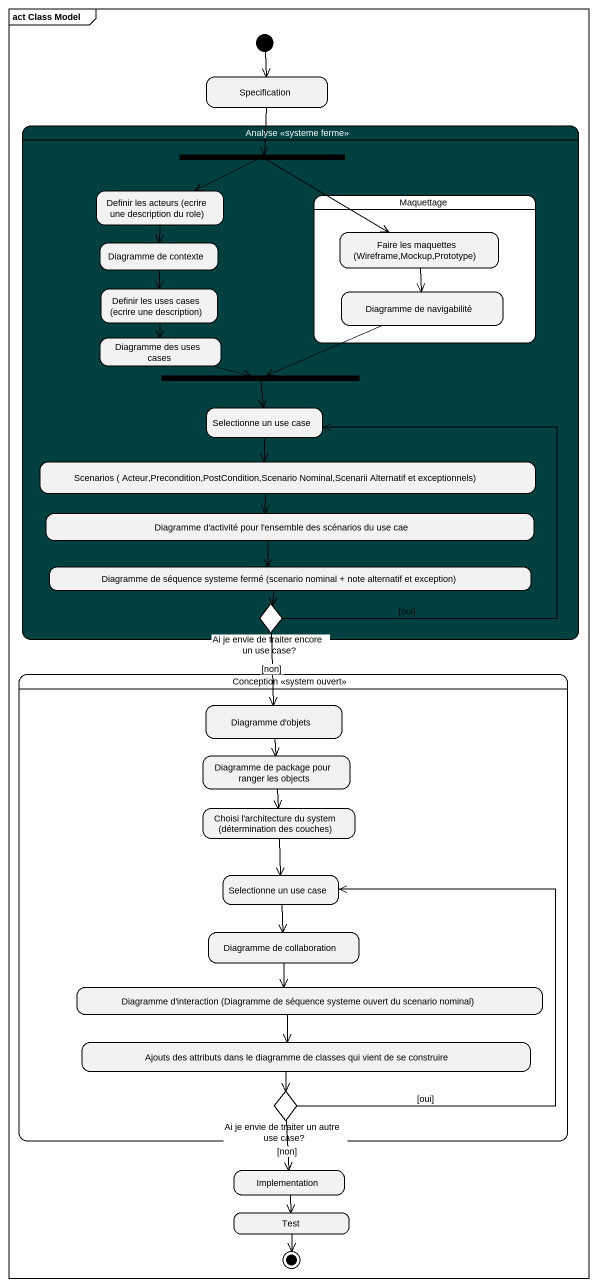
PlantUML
@startuml
mainframe act Class Model
hide empty description
state Specification
state "Analyse <<systeme ferme>>" as Analyse_systeme_ferme #004040 {
  state fork1 <<fork>>
  state "Definir les acteurs (ecrire une description du role)" as Definir_les_acteurs_ecrire
  state Maquettage {
    state "Faire les maquettes (Wireframe,Mockup,Prototype)" as Faire_les_maquettes
    state "Diagramme de navigabilité" as Diagramme_de_navigabilité
  }
  state "Diagramme de contexte" as Diagramme_de_contexte
  state "Definir les uses cases (ecrire une description)" as Definir_les_uses_cases
  state "Diagramme des uses cases" as Diagramme_des_uses_cases
  state fork2 <<join>>
  state "Selectionne un use case" as Selectionne_un_use_case
  state "Scenarios ( Acteur,Precondition,PostCondition,Scenario Nominal,Scenarii Alternatif et exceptionnels)" as Scenarios_Acteur
  state "Diagramme d'activité pour l'ensemble des scénarios du use cae" as Diagramme_d_activité_pour_l
  state "Diagramme de séquence systeme fermé (scenario nominal + note alternatif et exception)" as Diagramme_de_séquence
  state "Ai je envie de traiter encore un use case?" as Ai_je_envie_de_traiter <<choice>>
}
state "Conception <<system ouvert>>" as Conception_system_ouvert {
  state "Diagramme d'objets" as Diagramme_d_objets
  state "Diagramme de package pour ranger les objects" as Diagramme_de_package_pour
  state "Choisi l'architecture du system (détermination des couches)" as Choisi_l_architecture_du
  state "Selectionne un use case" as Selectionne_un_use_case_2
  state "Diagramme de collaboration" as Diagramme_de_collaboration
  state "Diagramme d'interaction (Diagramme de séquence systeme ouvert du scenario nominal)" as Diagramme_d_interaction
  state "Ajouts des attributs dans le diagramme de classes qui vient de se construire" as Ajouts_des_attributs_dans
  state "Ai je envie de traiter un autre use case?" as Ai_je_envie_de_traiter_un <<choice>>
}
state Implementation
state Test
[*] --> Specification
Specification --> fork1
fork1 -left-> Definir_les_acteurs_ecrire
fork1 -right-> Faire_les_maquettes
Definir_les_acteurs_ecrire --> Diagramme_de_contexte
Diagramme_de_contexte --> Definir_les_uses_cases
Faire_les_maquettes --> Diagramme_de_navigabilité
Definir_les_uses_cases --> Diagramme_des_uses_cases
Diagramme_de_navigabilité -left-> fork2
Diagramme_des_uses_cases -right-> fork2
fork2 --> Selectionne_un_use_case
Selectionne_un_use_case --> Scenarios_Acteur
Scenarios_Acteur --> Diagramme_d_activité_pour_l
Diagramme_d_activité_pour_l --> Diagramme_de_séquence
Diagramme_de_séquence --> Ai_je_envie_de_traiter
Ai_je_envie_de_traiter -up-> Selectionne_un_use_case : [oui]
Ai_je_envie_de_traiter --> Diagramme_d_objets : [non]
Diagramme_d_objets --> Diagramme_de_package_pour
Diagramme_de_package_pour --> Choisi_l_architecture_du
Choisi_l_architecture_du --> Selectionne_un_use_case_2
Selectionne_un_use_case_2 --> Diagramme_de_collaboration
Diagramme_de_collaboration --> Diagramme_d_interaction
Diagramme_d_interaction --> Ajouts_des_attributs_dans
Ajouts_des_attributs_dans --> Ai_je_envie_de_traiter_un
Ai_je_envie_de_traiter_un -up-> Selectionne_un_use_case_2 : [oui]
Ai_je_envie_de_traiter_un --> Implementation : [non]
Implementation --> Test
Test --> [*]
@enduml
